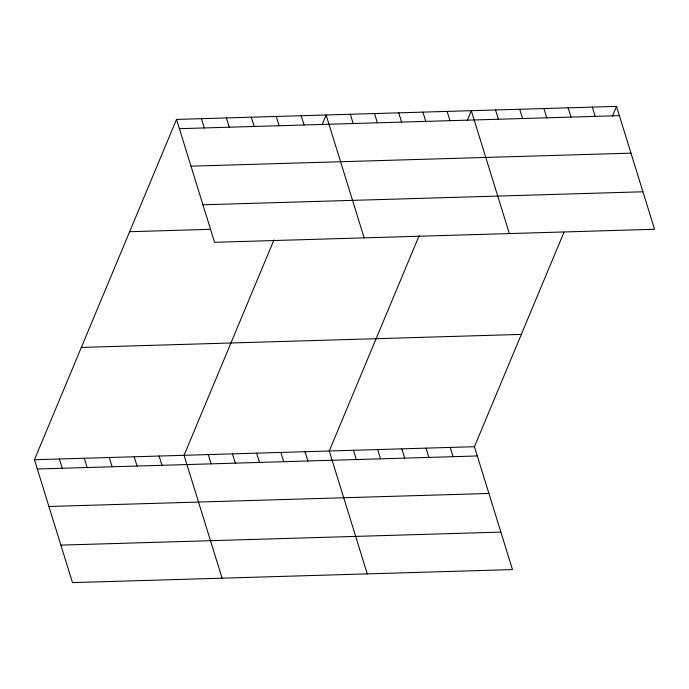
<?xml version="1.0" encoding="UTF-8"?>
<svg xmlns="http://www.w3.org/2000/svg" width="689" height="689" viewBox="0 0 689 689"><rect width="100%" height="100%" fill="white"/><g stroke="black" fill="none" stroke-linecap="round" stroke-linejoin="round"><path stroke-width="1.03" d="M563.946 232.305L474.445 446.705L512.478 569.588L72.491 582.61L34.45 459.727L176.522 119.412L616.509 106.39L654.55 229.273L214.555 242.295L176.522 119.412M273.955 239.927L184.049 455.3L222.091 578.183M322.004 124.838L326.112 114.985L364.154 237.869M419.153 235.629L329.247 451.002L367.28 573.885M467.202 120.541L471.31 110.688L509.352 233.571M612.4 116.243L616.509 106.39M179.39 128.679L619.377 115.657M190.991 166.17L630.986 153.147M202.954 204.797L642.94 191.783M129.635 231.711L210.67 229.316M81.336 347.42L521.323 334.398M34.45 459.727L474.445 446.705M37.318 468.994L477.313 455.972M48.928 506.484L488.914 493.462M60.882 545.12L500.877 532.097M592.307 107.105L595.184 116.372M568.115 107.82L570.983 117.087M543.914 108.535L546.782 117.802M519.713 109.258L522.581 118.525M495.512 109.973L498.38 119.24M447.118 111.403L449.986 120.67M422.917 112.118L425.785 121.385M398.716 112.832L401.584 122.099M374.515 113.547L377.383 122.814M350.313 114.271L353.181 123.538M450.244 447.419L453.112 456.686M426.043 448.134L428.911 457.401M301.188 115.718L304.056 124.985M401.842 448.858L404.71 458.116M276.255 116.458L279.123 125.725M377.641 449.572L380.509 458.84M251.321 117.199L254.189 126.466M353.44 450.287L356.316 459.554M226.388 117.931L229.256 127.198M305.046 451.717L307.914 460.984M201.455 118.672L204.323 127.939M280.845 452.432L283.713 461.699M256.644 453.147L259.512 462.414M232.443 453.87L235.311 463.137M208.25 454.585L211.118 463.852M159.116 456.04L161.984 465.308M134.183 456.773L137.051 466.04M109.25 457.513L112.118 466.78M84.316 458.254L87.184 467.521M59.383 458.986L62.251 468.253"/></g></svg>
